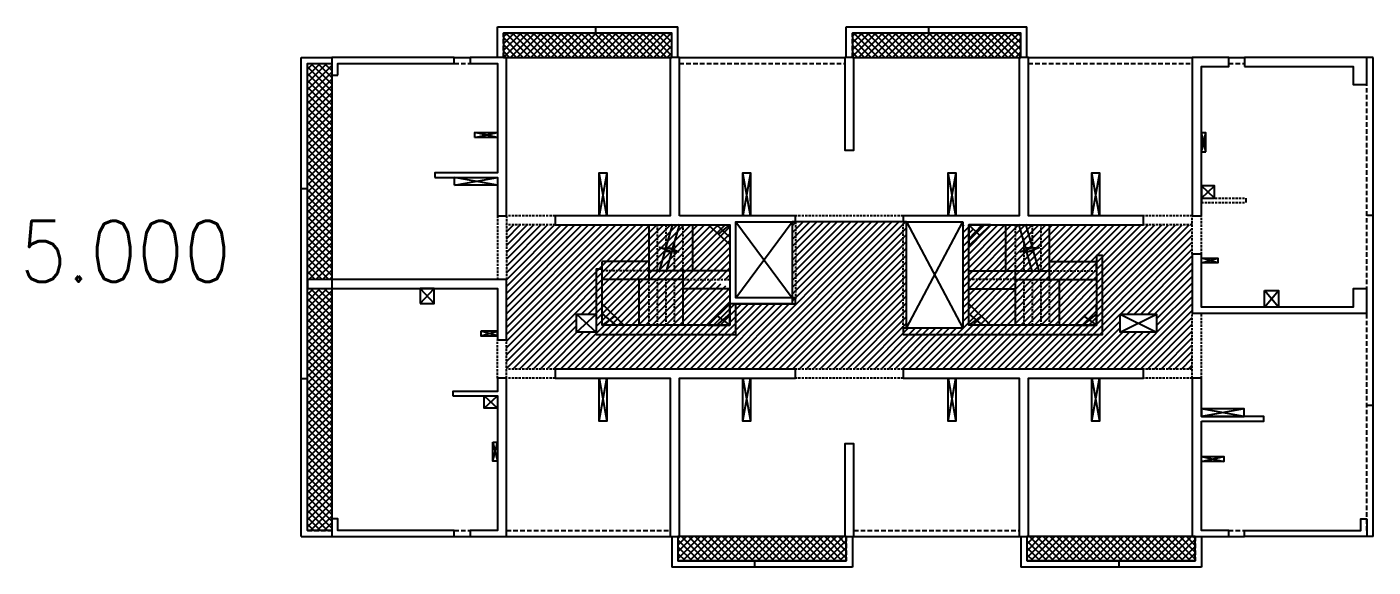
# Model space of a CAD drawing. Extents: x 2771 to 11885, y 4059 to 11529.
# Drawn here: x 2789 to 7217, y 9753 to 11529 of the extents above; entities that cross this region are included whole.
import ezdxf
from ezdxf.enums import TextEntityAlignment as Align

# ---------------------------------------------------------------- set-up
doc = ezdxf.new("R2010")
doc.units = 0
doc.header["$LTSCALE"] = 60
doc.linetypes.add('HIDDEN', pattern=[0.375, 0.25, -0.125])
doc.linetypes.add('HIDDEN2', pattern=[0.1875, 0.125, -0.0625])
for name, color, linetype in [('ARRANQUES', 9, 'CONTINUOUS'), ('CAJA', 1, 'CONTINUOUS'), ('CAJAP', 3, 'HIDDEN2'), ('CRUCES', 9, 'CONTINUOUS'), ('MUROS', 4, 'CONTINUOUS'), ('REFUERZOS', 3, 'HIDDEN2'), ('SHAFT', 1, 'CONTINUOUS'), ('TEXTOS', 2, 'CONTINUOUS'), ('VIGAS', 2, 'CONTINUOUS')]:
    doc.layers.add(name, color=color, linetype=linetype)
doc.styles.add('ROMANS', font='romans.shx', dxfattribs={"width": 0.9, "height": 10})

msp = doc.modelspace()

# ---------------------------------------------------------------- hatches: boundary and pattern name
at = {"layer": 'CRUCES'}
h = msp.add_hatch(dxfattribs=at)
h.set_pattern_fill('ANSI37', color=256, scale=5)
h.paths.add_polyline_path([(4910.45585631, 11508.70691493), (4356.45585631, 11508.70691493), (4356.45585631, 11428.70691493), (4910.45585631, 11428.70691493)])
h.paths.add_polyline_path([(6058.45585631, 11508.70691493), (5504.45585631, 11508.70691493), (5504.45585631, 11428.70691493), (6058.45585631, 11428.70691493)])
h = msp.add_hatch(dxfattribs=at)
h.set_pattern_fill('ANSI37', color=256, scale=5)
h.paths.add_polyline_path([(3791.45585631, 10668.70691493), (3711.45585631, 10668.70691493), (3711.45585631, 9872.70691493), (3791.45585631, 9872.70691493)])
h.paths.add_polyline_path([(3791.45585631, 11408.70691493), (3711.45585631, 11408.70691493), (3711.45585631, 10698.70691493), (3791.45585631, 10698.70691493)])
h = msp.add_hatch(dxfattribs=at)
h.set_pattern_fill('ANSI31', color=256, scale=5)
h.paths.add_polyline_path([(5682.45585631, 10887.70691493), (5306.45585631, 10887.70691493), (5306.45585631, 10617.70691493), (5101.45585631, 10617.70691493), (5101.45585631, 10672.74929846), (5022.55766553, 10701.65634186), (5101.45585631, 10695.96295371), (5101.45585631, 10877.70691493), (5057.0768619, 10877.70691493), (4366.45585631, 10877.70691493), (4366.45585631, 10403.70691493), (5121.45585631, 10403.70691493), (5671.45585631, 10403.70691493), (6622.45585631, 10403.70691493), (6622.45585631, 10877.70691493), (5931.83485073, 10877.70691493), (5910.51219862, 10855.94952149), (5887.45585631, 10877.70691493), (5867.45585631, 10877.70691493), (5867.45585631, 10537.70691493), (5682.45585631, 10537.70691493)])
h.paths.add_polyline_path([(4661.45585631, 10524.70691493), (4596.45585631, 10524.70691493), (4596.45585631, 10584.70691493), (4661.45585631, 10584.70691493)], flags=16)
h.paths.add_polyline_path([(6385.45585631, 10576.3008217), (6385.45585631, 10584.70691493), (6505.45585631, 10584.70691493), (6505.45585631, 10524.70691493), (6385.45585631, 10524.70691493), (6385.45585631, 10537.70691493), (6385.45585631, 10554.70691493), (6385.45585631, 10565.55112743), (6385.45585631, 10571.78608298)], flags=16)
h = msp.add_hatch(dxfattribs=at)
h.set_pattern_fill('ANSI37', color=256, scale=5)
h.paths.add_polyline_path([(6632.45585631, 9852.70691493), (6622.45585631, 9852.70691493), (6078.45585631, 9852.70691493), (6078.45585631, 9772.70691493), (6632.45585631, 9772.70691493)])
h.paths.add_polyline_path([(5484.45585631, 9852.70691493), (5479.45585631, 9852.70691493), (4930.45585631, 9852.70691493), (4930.45585631, 9772.70691493), (5484.45585631, 9772.70691493)])

# ---------------------------------------------------------------- linework, layer by layer
at = {"layer": 'ARRANQUES', "color": 1, "linetype": 'Continuous'}
for p, q in [((6652.45585631, 10966.20691493), (6652.45585631, 10951.20691493)), ((6798.45585631, 10966.20691493), (6798.45585631, 10951.20691493))]:
    msp.add_line(p, q, dxfattribs=at)
at = {"layer": 'ARRANQUES', "color": 1, "linetype": 'HIDDEN2'}
for p, q in [((6652.45585631, 10966.20691493), (6798.45585631, 10966.20691493)), ((6652.45585631, 10951.20691493), (6798.45585631, 10951.20691493))]:
    msp.add_line(p, q, dxfattribs=at)
at = {"layer": 'CAJA', "color": 1}
msp.add_line((6307.45585631, 10732.70691493), (6307.45585631, 10747.70691493), dxfattribs=at)
at = {"layer": 'CAJAP', "color": 1}
for p, q in [((4863.45585631, 10726.70691493), (4863.45585631, 10877.70691493)), ((4891.45585631, 10802.94664634), (4891.45585631, 10877.70691493)), ((4947.45585631, 10726.70691493), (4947.45585631, 10877.70691493)), ((6041.45585631, 10726.70691493), (6041.45585631, 10877.70691493)), ((6097.45585631, 10802.94664634), (6097.45585631, 10877.70691493)), ((6125.45585631, 10726.70691493), (6125.45585631, 10877.70691493)), ((4919.45585631, 10726.70691493), (4919.45585631, 10820.39690654)), ((6069.45585631, 10726.70691493), (6069.45585631, 10820.39690654)), ((4835.45585631, 10726.70691493), (4681.45585631, 10726.70691493)), ((6153.45585631, 10726.70691493), (6307.45585631, 10726.70691493)), ((4835.45585631, 10547.70691493), (4835.45585631, 10698.70691493)), ((4863.45585631, 10547.70691493), (4863.45585631, 10698.70691493)), ((4891.45585631, 10547.70691493), (4891.45585631, 10698.70691493)), ((4919.45585631, 10547.70691493), (4919.45585631, 10698.70691493)), ((4947.45585631, 10698.70691493), (5101.45585631, 10698.70691493)), ((6041.45585631, 10698.70691493), (5887.45585631, 10698.70691493)), ((6069.45585631, 10547.70691493), (6069.45585631, 10698.70691493)), ((6097.45585631, 10547.70691493), (6097.45585631, 10698.70691493)), ((6125.45585631, 10547.70691493), (6125.45585631, 10698.70691493)), ((6153.45585631, 10547.70691493), (6153.45585631, 10698.70691493))]:
    msp.add_line(p, q, dxfattribs=at)
at = {"layer": 'CRUCES'}
for p, q in [((4262.45585631, 11165.70691493), (4336.45585631, 11181.70691493)), ((4336.45585631, 11165.70691493), (4262.45585631, 11181.70691493)), ((6652.45585631, 11117.70691493), (6667.45585631, 11180.70691493)), ((6667.45585631, 11117.70691493), (6652.45585631, 11180.70691493)), ((4195.45585631, 11008.70691493), (4336.45585631, 11033.70691493)), ((4336.45585631, 11008.70691493), (4195.45585631, 11033.70691493)), ((4696.45585631, 11048.70691493), (4671.45585631, 10907.70691493)), ((4696.45585631, 10907.70691493), (4671.45585631, 11048.70691493)), ((5169.45585631, 11048.70691493), (5144.45585631, 10907.70691493)), ((5169.45585631, 10907.70691493), (5144.45585631, 11048.70691493)), ((5844.45585631, 11048.70691493), (5819.45585631, 10907.70691493)), ((5844.45585631, 10907.70691493), (5819.45585631, 11048.70691493)), ((6317.45585631, 11048.70691493), (6292.45585631, 10907.70691493)), ((6317.45585631, 10907.70691493), (6292.45585631, 11048.70691493)), ((6695.45585631, 10966.20691493), (6652.45585631, 11006.20691493)), ((6652.45585631, 10966.20691493), (6695.45585631, 11006.20691493)), ((5101.45585631, 10837.42309013), (5057.0768619, 10877.70691493)), ((5063.9470634, 10847.51765784), (5101.45585631, 10877.70691493)), ((5121.45585631, 10637.70691493), (5306.45585631, 10887.70691493)), ((5121.45585631, 10887.70691493), (5306.45585631, 10637.70691493)), ((5682.45585631, 10537.70691493), (5867.45585631, 10887.70691493)), ((5682.45585631, 10887.70691493), (5867.45585631, 10537.70691493)), ((5887.45585631, 10832.42309013), (5931.83485073, 10877.70691493)), ((5922.95585631, 10844.20691493), (5887.45585631, 10877.70691493)), ((6652.45585631, 10753.20691493), (6706.45585631, 10768.20691493)), ((6706.45585631, 10753.20691493), (6652.45585631, 10768.20691493)), ((4082.45585631, 10619.70691493), (4128.45585631, 10668.70691493)), ((4082.45585631, 10668.70691493), (4128.45585631, 10619.70691493)), ((6860.45585631, 10607.70691493), (6906.45585631, 10661.70691493)), ((6906.45585631, 10607.70691493), (6860.45585631, 10661.70691493)), ((4596.45585631, 10524.70691493), (4661.45585631, 10584.70691493)), ((4596.45585631, 10584.70691493), (4661.45585631, 10524.70691493)), ((4681.45585631, 10584.99073973), (4725.83485073, 10547.70691493)), ((5101.45585631, 10584.99073973), (5057.0768619, 10547.70691493)), ((5887.45585631, 10584.99073973), (5931.83485073, 10547.70691493)), ((6307.45585631, 10584.99073973), (6263.0768619, 10547.70691493)), ((6385.45585631, 10524.70691493), (6505.45585631, 10584.70691493)), ((6385.45585631, 10584.70691493), (6505.45585631, 10524.70691493)), ((4722.53838616, 10577.62438509), (4681.45585631, 10547.70691493)), ((5060.37332647, 10577.62438509), (5101.45585631, 10547.70691493)), ((5928.53838616, 10577.62438509), (5887.45585631, 10547.70691493)), ((6266.37332647, 10577.62438509), (6307.45585631, 10547.70691493)), ((4282.45585631, 10513.20691493), (4336.45585631, 10528.20691493)), ((4336.45585631, 10513.20691493), (4282.45585631, 10528.20691493)), ((4671.45585631, 10232.70691493), (4696.45585631, 10373.70691493)), ((4671.45585631, 10373.70691493), (4696.45585631, 10232.70691493)), ((5144.45585631, 10232.70691493), (5169.45585631, 10373.70691493)), ((5144.45585631, 10373.70691493), (5169.45585631, 10232.70691493)), ((5819.45585631, 10232.70691493), (5844.45585631, 10373.70691493)), ((5819.45585631, 10373.70691493), (5844.45585631, 10232.70691493)), ((6292.45585631, 10232.70691493), (6317.45585631, 10373.70691493)), ((6292.45585631, 10373.70691493), (6317.45585631, 10232.70691493)), ((4293.45585631, 10275.20691493), (4336.45585631, 10315.20691493)), ((4293.45585631, 10315.20691493), (4336.45585631, 10275.20691493)), ((6793.45585631, 10247.70691493), (6652.45585631, 10272.70691493)), ((6793.45585631, 10272.70691493), (6652.45585631, 10247.70691493)), ((4321.45585631, 10100.70691493), (4336.45585631, 10163.70691493)), ((4321.45585631, 10163.70691493), (4336.45585631, 10100.70691493)), ((6652.45585631, 10099.70691493), (6726.45585631, 10115.70691493)), ((6652.45585631, 10115.70691493), (6726.45585631, 10099.70691493))]:
    msp.add_line(p, q, dxfattribs=at)
for points in [[(4356.45585631, 11428.70691493), (4910.45585631, 11428.70691493), (4910.45585631, 11508.70691493), (4356.45585631, 11508.70691493)], [(5504.45585631, 11428.70691493), (6058.45585631, 11428.70691493), (6058.45585631, 11508.70691493), (5504.45585631, 11508.70691493)], [(3791.45585631, 9872.70691493), (3711.45585631, 9872.70691493), (3711.45585631, 11408.70691493), (3791.45585631, 11408.70691493)], [(4930.45585631, 9772.70691493), (5484.45585631, 9772.70691493), (5484.45585631, 9852.70691493), (4930.45585631, 9852.70691493)], [(6078.45585631, 9772.70691493), (6632.45585631, 9772.70691493), (6632.45585631, 9852.70691493), (6078.45585631, 9852.70691493)]]:
    msp.add_lwpolyline(points, close=True, dxfattribs=at)
for points in [[(4868.88482731, 10722.72899131), (4888.22375277, 10791.45971915), (4909.42340832, 10789.56938681), (4869.85713222, 10803.4186852), (4891.05678776, 10801.52835286), (4913.33544476, 10880.70691493)], [(4891.97480683, 10722.72899131), (4911.31373229, 10791.45971915), (4932.51338783, 10789.56938681), (4892.94711174, 10803.4186852), (4914.14676728, 10801.52835286), (4936.42542428, 10880.70691493)], [(5682.45585631, 10537.70691493), (5682.45585631, 10887.70691493), (5306.45585631, 10887.70691493), (5306.45585631, 10617.70691493), (5101.45585631, 10617.70691493)], [(6096.9369058, 10722.72899131), (6077.59798034, 10791.45971915), (6056.3983248, 10789.56938681), (6095.96460089, 10803.4186852), (6074.76494535, 10801.52835286), (6052.48628835, 10880.70691493)], [(6120.02688532, 10722.72899131), (6100.68795985, 10791.45971915), (6079.48830431, 10789.56938681), (6119.05458041, 10803.4186852), (6097.85492486, 10801.52835286), (6075.57626787, 10880.70691493)]]:
    msp.add_lwpolyline(points, dxfattribs=at)
at = {"layer": 'MUROS', "color": 1}
for points in [[(3811.45585631, 11369.70691493), (3811.45585631, 11408.70691493), (4194.45585631, 11408.70691493), (4194.45585631, 11428.70691493), (3791.45585631, 11428.70691493), (3791.45585631, 11369.70691493)], [(4130.45585631, 11033.70691493), (4336.45585631, 11033.70691493), (4336.45585631, 10907.70691493), (4366.45585631, 10907.70691493), (4366.45585631, 11428.70691493), (4246.45585631, 11428.70691493), (4246.45585631, 11408.70691493), (4336.45585631, 11408.70691493), (4336.45585631, 11048.70691493), (4130.45585631, 11048.70691493)], [(4935.45585631, 10907.70691493), (4935.45585631, 11428.70691493), (4905.45585631, 11428.70691493), (4905.45585631, 10907.70691493), (4526.45585631, 10907.70691493), (4526.45585631, 10877.70691493), (5101.45585631, 10877.70691493), (5101.45585631, 10547.70691493), (4681.45585631, 10547.70691493), (4681.45585631, 10732.70691493), (4661.45585631, 10732.70691493), (4661.45585631, 10517.70691493), (5121.45585631, 10517.70691493), (5121.45585631, 10617.70691493), (5317.45585631, 10617.70691493), (5317.45585631, 10637.70691493), (5121.45585631, 10637.70691493), (5121.45585631, 10887.70691493), (5317.45585631, 10887.70691493), (5317.45585631, 10907.70691493)], [(5479.45585631, 11428.70691493), (5479.45585631, 11123.70691493), (5509.45585631, 11123.70691493), (5509.45585631, 11428.70691493)], [(5867.45585631, 10887.70691493), (5867.45585631, 10537.70691493), (5671.45585631, 10537.70691493), (5671.45585631, 10517.70691493), (6327.45585631, 10517.70691493), (6327.45585631, 10777.70691493), (6307.45585631, 10777.70691493), (6307.45585631, 10547.70691493), (5887.45585631, 10547.70691493), (5887.45585631, 10877.70691493), (6462.45585631, 10877.70691493), (6462.45585631, 10907.70691493), (6083.45585631, 10907.70691493), (6083.45585631, 11428.70691493), (6053.45585631, 11428.70691493), (6053.45585631, 10907.70691493), (5671.45585631, 10907.70691493), (5671.45585631, 10887.70691493)], [(6652.45585631, 10907.70691493), (6652.45585631, 11398.70691493), (6742.45585631, 11398.70691493), (6742.45585631, 11428.70691493), (6622.45585631, 11428.70691493), (6622.45585631, 10907.70691493)], [(6794.45585631, 11398.70691493), (7152.45585631, 11398.70691493), (7152.45585631, 11339.70691493), (7197.45585631, 11339.70691493), (7197.45585631, 11428.70691493), (6794.45585631, 11428.70691493)], [(7197.45585631, 10607.70691493), (7197.45585631, 10667.70691493), (7152.45585631, 10667.70691493), (7152.45585631, 10607.70691493), (6652.45585631, 10607.70691493), (6652.45585631, 10781.20691493), (6622.45585631, 10781.20691493), (6622.45585631, 10587.70691493), (7197.45585631, 10587.70691493), (7197.45585631, 10607.70691493)], [(3711.45585631, 10668.70691493), (4336.45585631, 10668.70691493), (4336.45585631, 10500.20691493), (4366.45585631, 10500.20691493), (4366.45585631, 10698.70691493), (3711.45585631, 10698.70691493)], [(4190.45585631, 10315.20691493), (4336.45585631, 10315.20691493), (4336.45585631, 9872.70691493), (4246.45585631, 9872.70691493), (4246.45585631, 9852.70691493), (4366.45585631, 9852.70691493), (4366.45585631, 10373.70691493), (4336.45585631, 10373.70691493), (4336.45585631, 10330.20691493), (4190.45585631, 10330.20691493)], [(4526.45585631, 10373.70691493), (4905.45585631, 10373.70691493), (4905.45585631, 9852.70691493), (4935.45585631, 9852.70691493), (4935.45585631, 10373.70691493), (5317.45585631, 10373.70691493), (5317.45585631, 10403.70691493), (4526.45585631, 10403.70691493)], [(5671.45585631, 10373.70691493), (6053.45585631, 10373.70691493), (6053.45585631, 9852.70691493), (6083.45585631, 9852.70691493), (6083.45585631, 10373.70691493), (6462.45585631, 10373.70691493), (6462.45585631, 10403.70691493), (5671.45585631, 10403.70691493)], [(6652.45585631, 10232.70691493), (6858.45585631, 10232.70691493), (6858.45585631, 10247.70691493), (6652.45585631, 10247.70691493), (6652.45585631, 10373.70691493), (6622.45585631, 10373.70691493), (6622.45585631, 9852.70691493), (6742.45585631, 9852.70691493), (6742.45585631, 9872.70691493), (6652.45585631, 9872.70691493)], [(5509.45585631, 9852.70691493), (5509.45585631, 10157.70691493), (5479.45585631, 10157.70691493), (5479.45585631, 9852.70691493)], [(3791.45585631, 9911.70691493), (3791.45585631, 9852.70691493), (4194.45585631, 9852.70691493), (4194.45585631, 9872.70691493), (3811.45585631, 9872.70691493), (3811.45585631, 9911.70691493)], [(7197.45585631, 9911.70691493), (7197.45585631, 9852.70691493), (6794.45585631, 9852.70691493), (6794.45585631, 9872.70691493), (7177.45585631, 9872.70691493), (7177.45585631, 9911.70691493)]]:
    msp.add_lwpolyline(points, close=True, dxfattribs=at)
at = {"layer": 'REFUERZOS', "color": 9}
for p, q in [((4336.45585631, 10907.70691493), (4336.45585631, 10698.70691493)), ((4366.45585631, 10907.70691493), (4366.45585631, 10698.70691493)), ((4526.45585631, 10907.70691493), (4366.45585631, 10907.70691493)), ((5671.45585631, 10907.70691493), (5317.45585631, 10907.70691493)), ((6622.45585631, 10907.70691493), (6462.45585631, 10907.70691493)), ((6622.45585631, 10781.20691493), (6622.45585631, 10907.70691493)), ((6652.45585631, 10781.20691493), (6652.45585631, 10907.70691493)), ((4526.45585631, 10877.70691493), (4366.45585631, 10877.70691493)), ((5671.45585631, 10887.70691493), (5317.45585631, 10887.70691493)), ((5317.45585631, 10887.70691493), (5317.45585631, 10634.70691493)), ((5671.45585631, 10537.70691493), (5671.45585631, 10887.70691493)), ((6622.45585631, 10877.70691493), (6462.45585631, 10877.70691493)), ((6622.45585631, 10373.70691493), (6622.45585631, 10587.70691493)), ((6652.45585631, 10373.70691493), (6652.45585631, 10587.70691493)), ((4336.45585631, 10373.70691493), (4336.45585631, 10500.20691493)), ((4366.45585631, 10373.70691493), (4366.45585631, 10500.20691493)), ((4526.45585631, 10403.70691493), (4366.45585631, 10403.70691493)), ((4526.45585631, 10373.70691493), (4366.45585631, 10373.70691493)), ((5671.45585631, 10403.70691493), (5317.45585631, 10403.70691493)), ((5671.45585631, 10373.70691493), (5317.45585631, 10373.70691493)), ((6622.45585631, 10403.70691493), (6462.45585631, 10403.70691493)), ((6622.45585631, 10373.70691493), (6462.45585631, 10373.70691493))]:
    msp.add_line(p, q, dxfattribs=at)
at = {"layer": 'SHAFT'}
for p, q in [((5169.45585631, 10955.59239478), (5169.45585631, 11039.84828894)), ((5844.45585631, 10955.59239478), (5844.45585631, 11039.84828894)), ((5144.45585631, 10934.33105411), (5144.45585631, 11007.44090243))]:
    msp.add_line(p, q, dxfattribs=at)
for points in [[(4262.45585631, 11165.70691493), (4262.45585631, 11181.70691493), (4336.45585631, 11181.70691493), (4336.45585631, 11165.70691493)], [(6667.45585631, 11117.70691493), (6667.45585631, 11180.70691493), (6652.45585631, 11180.70691493), (6652.45585631, 11117.70691493)], [(4195.45585631, 11008.70691493), (4195.45585631, 11033.70691493), (4336.45585631, 11033.70691493), (4336.45585631, 11008.70691493)], [(4696.45585631, 10907.70691493), (4671.45585631, 10907.70691493), (4671.45585631, 11048.70691493), (4696.45585631, 11048.70691493)], [(5169.45585631, 10907.70691493), (5144.45585631, 10907.70691493), (5144.45585631, 11048.70691493), (5169.45585631, 11048.70691493)], [(5844.45585631, 10907.70691493), (5819.45585631, 10907.70691493), (5819.45585631, 11048.70691493), (5844.45585631, 11048.70691493)], [(6317.45585631, 10907.70691493), (6292.45585631, 10907.70691493), (6292.45585631, 11048.70691493), (6317.45585631, 11048.70691493)], [(6652.45585631, 10966.20691493), (6695.45585631, 10966.20691493), (6695.45585631, 11006.20691493), (6652.45585631, 11006.20691493)], [(5101.45585631, 10877.70691493), (5101.45585631, 10813.70691493), (5030.45585631, 10877.70691493)], [(5887.45585631, 10877.70691493), (5887.45585631, 10808.70691493), (5958.45585631, 10877.70691493)], [(6652.45585631, 10768.20691493), (6706.45585631, 10768.20691493), (6706.45585631, 10753.20691493), (6652.45585631, 10753.20691493)], [(4082.45585631, 10619.70691493), (4128.45585631, 10619.70691493), (4128.45585631, 10668.70691493), (4082.45585631, 10668.70691493)], [(6860.45585631, 10661.70691493), (6906.45585631, 10661.70691493), (6906.45585631, 10607.70691493), (6860.45585631, 10607.70691493)], [(4596.45585631, 10584.70691493), (4661.45585631, 10584.70691493), (4661.45585631, 10524.70691493), (4596.45585631, 10524.70691493)], [(4681.45585631, 10547.70691493), (4681.45585631, 10618.70691493), (4752.45585631, 10547.70691493)], [(5101.45585631, 10547.70691493), (5101.45585631, 10618.70691493), (5030.45585631, 10547.70691493)], [(5887.45585631, 10547.70691493), (5887.45585631, 10618.70691493), (5958.45585631, 10547.70691493)], [(6307.45585631, 10547.70691493), (6307.45585631, 10618.70691493), (6236.45585631, 10547.70691493)], [(6385.45585631, 10584.70691493), (6505.45585631, 10584.70691493), (6505.45585631, 10524.70691493), (6385.45585631, 10524.70691493)], [(4282.45585631, 10528.20691493), (4282.45585631, 10513.20691493), (4336.45585631, 10513.20691493), (4336.45585631, 10528.20691493)], [(4671.45585631, 10373.70691493), (4696.45585631, 10373.70691493), (4696.45585631, 10232.70691493), (4671.45585631, 10232.70691493)], [(5144.45585631, 10373.70691493), (5169.45585631, 10373.70691493), (5169.45585631, 10232.70691493), (5144.45585631, 10232.70691493)], [(5819.45585631, 10373.70691493), (5844.45585631, 10373.70691493), (5844.45585631, 10232.70691493), (5819.45585631, 10232.70691493)], [(6292.45585631, 10373.70691493), (6317.45585631, 10373.70691493), (6317.45585631, 10232.70691493), (6292.45585631, 10232.70691493)], [(4336.45585631, 10275.20691493), (4293.45585631, 10275.20691493), (4293.45585631, 10315.20691493), (4336.45585631, 10315.20691493)], [(6652.45585631, 10247.70691493), (6793.45585631, 10247.70691493), (6793.45585631, 10272.70691493), (6652.45585631, 10272.70691493)], [(4321.45585631, 10163.70691493), (4336.45585631, 10163.70691493), (4336.45585631, 10100.70691493), (4321.45585631, 10100.70691493)], [(6652.45585631, 10115.70691493), (6726.45585631, 10115.70691493), (6726.45585631, 10099.70691493), (6652.45585631, 10099.70691493)]]:
    msp.add_lwpolyline(points, close=True, dxfattribs=at)
at = {"layer": 'VIGAS', "color": 1}
for p, q in [((4336.45585631, 11528.70691493), (4930.45585631, 11528.70691493)), ((4336.45585631, 11428.70691493), (4336.45585631, 11528.70691493)), ((4658.95585631, 11528.70691493), (4658.95585631, 11508.70691493)), ((4930.45585631, 11428.70691493), (4930.45585631, 11528.70691493)), ((5484.45585631, 11528.70691493), (6078.45585631, 11528.70691493)), ((5484.45585631, 11428.70691493), (5484.45585631, 11528.70691493)), ((5755.95585631, 11508.70691493), (5755.95585631, 11528.70691493)), ((6078.45585631, 11428.70691493), (6078.45585631, 11528.70691493)), ((3691.45585631, 9852.70691493), (3691.45585631, 11428.70691493)), ((3691.45585631, 11428.70691493), (3791.45585631, 11428.70691493)), ((4194.45585631, 11428.70691493), (4246.45585631, 11428.70691493)), ((4935.45585631, 11428.70691493), (5479.45585631, 11428.70691493)), ((6083.45585631, 11428.70691493), (6622.45585631, 11428.70691493)), ((6742.45585631, 11428.70691493), (6794.45585631, 11428.70691493)), ((7217.45585631, 11428.70691493), (7197.45585631, 11428.70691493)), ((7217.45585631, 9852.70691493), (7217.45585631, 11428.70691493)), ((3711.45585631, 10996.20691493), (3691.45585631, 10996.20691493)), ((7197.45585631, 10910.20691493), (7217.45585631, 10910.20691493)), ((4835.45585631, 10726.70691493), (4835.45585631, 10877.70691493)), ((4979.75779971, 10726.70691493), (4979.75779971, 10877.70691493)), ((5306.45585631, 10887.70691493), (5306.45585631, 10637.70691493)), ((5682.45585631, 10537.70691493), (5682.45585631, 10887.70691493)), ((6009.15391292, 10726.70691493), (6009.15391292, 10877.70691493)), ((6153.45585631, 10726.70691493), (6153.45585631, 10877.70691493)), ((4681.45585631, 10732.70691493), (4681.45585631, 10757.70691493)), ((4835.45585631, 10757.70691493), (4681.45585631, 10757.70691493)), ((4947.45585631, 10726.70691493), (4835.45585631, 10726.70691493)), ((4835.45585631, 10698.70691493), (4835.45585631, 10726.70691493)), ((4947.45585631, 10698.70691493), (4947.45585631, 10726.70691493)), ((5101.45585631, 10726.70691493), (4947.45585631, 10726.70691493)), ((5887.45585631, 10726.70691493), (6041.45585631, 10726.70691493)), ((6041.45585631, 10726.70691493), (6153.45585631, 10726.70691493)), ((6041.45585631, 10698.70691493), (6041.45585631, 10726.70691493)), ((6153.45585631, 10757.70691493), (6307.45585631, 10757.70691493)), ((6153.45585631, 10698.70691493), (6153.45585631, 10726.70691493)), ((4835.45585631, 10698.70691493), (4681.45585631, 10698.70691493)), ((4803.15391292, 10547.70691493), (4803.15391292, 10698.70691493)), ((4947.45585631, 10698.70691493), (4835.45585631, 10698.70691493)), ((4947.45585631, 10547.70691493), (4947.45585631, 10698.70691493)), ((6041.45585631, 10547.70691493), (6041.45585631, 10698.70691493)), ((6041.45585631, 10698.70691493), (6153.45585631, 10698.70691493)), ((6153.45585631, 10698.70691493), (6307.45585631, 10698.70691493)), ((6185.75779971, 10547.70691493), (6185.75779971, 10698.70691493)), ((5101.45585631, 10667.70691493), (4947.45585631, 10667.70691493)), ((5887.45585631, 10667.70691493), (6041.45585631, 10667.70691493)), ((3711.45585631, 10371.20691493), (3691.45585631, 10371.20691493)), ((7197.45585631, 10285.20691493), (7217.45585631, 10285.20691493)), ((3691.45585631, 9852.70691493), (3791.45585631, 9852.70691493)), ((4194.45585631, 9852.70691493), (4246.45585631, 9852.70691493)), ((4366.45585631, 9852.70691493), (4905.45585631, 9852.70691493)), ((4910.45585631, 9852.70691493), (4910.45585631, 9752.70691493)), ((5504.45585631, 9852.70691493), (5504.45585631, 9752.70691493)), ((5509.45585631, 9852.70691493), (6053.45585631, 9852.70691493)), ((6058.45585631, 9852.70691493), (6058.45585631, 9752.70691493)), ((6652.45585631, 9852.70691493), (6652.45585631, 9752.70691493)), ((6742.45585631, 9852.70691493), (6794.45585631, 9852.70691493)), ((7217.45585631, 9852.70691493), (7197.45585631, 9852.70691493)), ((5504.45585631, 9752.70691493), (4910.45585631, 9752.70691493)), ((5181.95585631, 9772.70691493), (5181.95585631, 9752.70691493)), ((6652.45585631, 9752.70691493), (6058.45585631, 9752.70691493)), ((6380.95585631, 9772.70691493), (6380.95585631, 9752.70691493))]:
    msp.add_line(p, q, dxfattribs=at)
at = {"layer": 'VIGAS', "color": 1, "linetype": 'HIDDEN'}
for p, q in [((4356.45585631, 11428.70691493), (4356.45585631, 11508.70691493)), ((4356.45585631, 11508.70691493), (4910.45585631, 11508.70691493)), ((4910.45585631, 11428.70691493), (4910.45585631, 11508.70691493)), ((5504.45585631, 11428.70691493), (5504.45585631, 11508.70691493)), ((5504.45585631, 11508.70691493), (6058.45585631, 11508.70691493)), ((6058.45585631, 11428.70691493), (6058.45585631, 11508.70691493)), ((3711.45585631, 9872.70691493), (3711.45585631, 11408.70691493)), ((3711.45585631, 11408.70691493), (3791.45585631, 11408.70691493)), ((4194.45585631, 11408.70691493), (4246.45585631, 11408.70691493)), ((4935.45585631, 11408.70691493), (5479.45585631, 11408.70691493)), ((6083.45585631, 11408.70691493), (6622.45585631, 11408.70691493)), ((6742.45585631, 11408.70691493), (6794.45585631, 11408.70691493)), ((7197.45585631, 9872.70691493), (7197.45585631, 11408.70691493)), ((3711.45585631, 9872.70691493), (3791.45585631, 9872.70691493)), ((4194.45585631, 9872.70691493), (4246.45585631, 9872.70691493)), ((4366.45585631, 9872.70691493), (4905.45585631, 9872.70691493)), ((4930.45585631, 9852.70691493), (4930.45585631, 9772.70691493)), ((5484.45585631, 9852.70691493), (5484.45585631, 9772.70691493)), ((5509.45585631, 9872.70691493), (6053.45585631, 9872.70691493)), ((6078.45585631, 9852.70691493), (6078.45585631, 9772.70691493)), ((6632.45585631, 9852.70691493), (6632.45585631, 9772.70691493)), ((6742.45585631, 9872.70691493), (6794.45585631, 9872.70691493)), ((5484.45585631, 9772.70691493), (4930.45585631, 9772.70691493)), ((6632.45585631, 9772.70691493), (6078.45585631, 9772.70691493))]:
    msp.add_line(p, q, dxfattribs=at)

# ---------------------------------------------------------------- texts
at = {"layer": 'TEXTOS', "style": 'ROMANS', "width": 0.9}
msp.add_text('5.000', height=200, dxfattribs=at).set_placement((3112.73866434, 10790.6066074), align=Align.MIDDLE)

doc.saveas('drawing.dxf')
